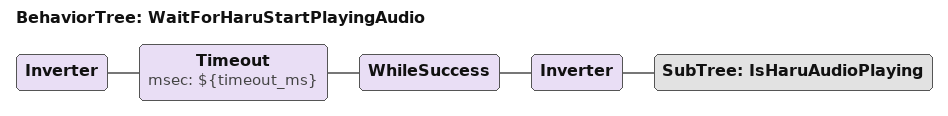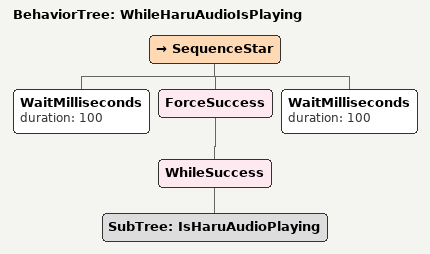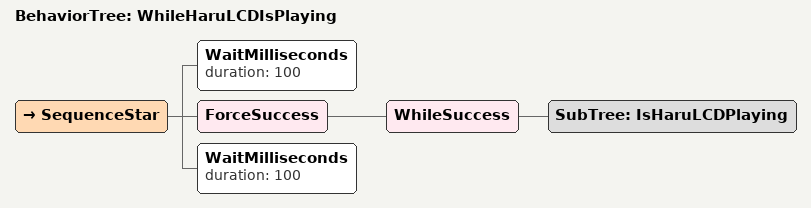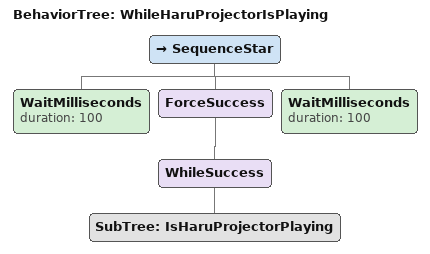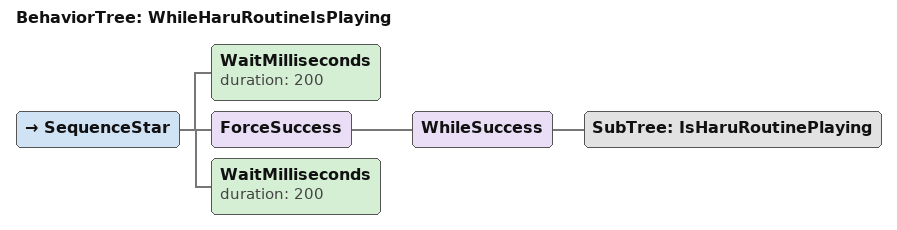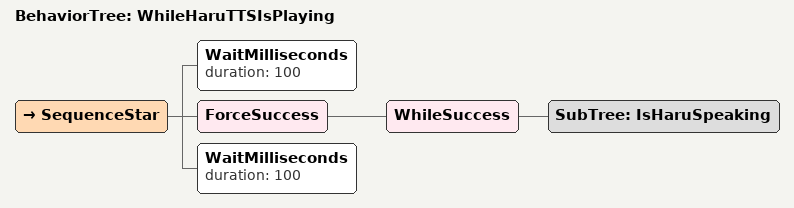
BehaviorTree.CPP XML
<BehaviorTree ID="WaitForHaruStartPlayingAudio">
    <Inverter>
        <Timeout msec="${timeout_ms}">
            <WhileSuccess>
                <Inverter>
                    <SubTree ID="IsHaruAudioPlaying"/>
                </Inverter>
            </WhileSuccess>
        </Timeout>
    </Inverter>
</BehaviorTree>

<BehaviorTree ID="WhileHaruAudioIsPlaying">
    <SequenceStar>
        <WaitMilliseconds duration="100"/>
        <ForceSuccess>
            <WhileSuccess>
                <SubTree ID="IsHaruAudioPlaying"/>
            </WhileSuccess>
        </ForceSuccess>
        <WaitMilliseconds duration="100"/>
    </SequenceStar>
</BehaviorTree>

<BehaviorTree ID="WhileHaruLCDIsPlaying">
    <SequenceStar>
        <WaitMilliseconds duration="100"/>
        <ForceSuccess>
            <WhileSuccess>
                <SubTree ID="IsHaruLCDPlaying"/>
            </WhileSuccess>
        </ForceSuccess>
        <WaitMilliseconds duration="100"/>
    </SequenceStar>
</BehaviorTree>

<BehaviorTree ID="WhileHaruProjectorIsPlaying">
    <SequenceStar>
        <WaitMilliseconds duration="100"/>
        <ForceSuccess>
            <WhileSuccess>
                <SubTree ID="IsHaruProjectorPlaying"/>
            </WhileSuccess>
        </ForceSuccess>
        <WaitMilliseconds duration="100"/>
    </SequenceStar>
</BehaviorTree>

<BehaviorTree ID="WhileHaruRoutineIsPlaying">
    <SequenceStar>
        <WaitMilliseconds duration="200"/>
        <ForceSuccess>
            <WhileSuccess>
                <SubTree ID="IsHaruRoutinePlaying"/>
            </WhileSuccess>
        </ForceSuccess>
        <WaitMilliseconds duration="200"/>
    </SequenceStar>
</BehaviorTree>

<BehaviorTree ID="WhileHaruTTSIsPlaying">
    <SequenceStar>
        <WaitMilliseconds duration="100"/>
        <ForceSuccess>
            <WhileSuccess>
                <SubTree ID="IsHaruSpeaking"/>
            </WhileSuccess>
        </ForceSuccess>
        <WaitMilliseconds duration="100"/>
    </SequenceStar>
</BehaviorTree>
